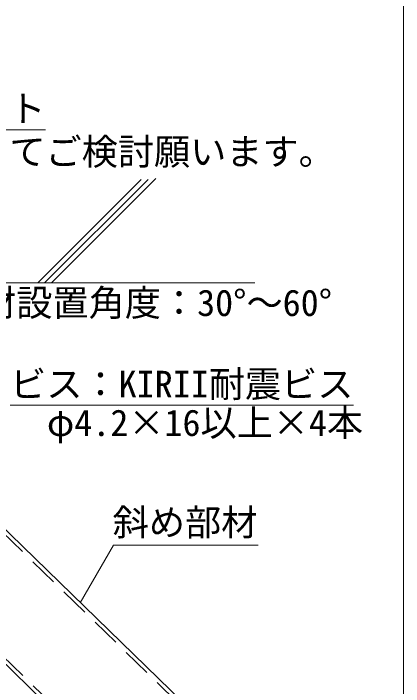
# Model space of a CAD drawing. Units: millimetres on the paper, with parts at other scales. Extents: x -195 to 195, y -140 to 138.
# Drawn here: x -17.81 to -1.62, y -27.74 to 0.2 of the extents above; entities that cross this region are included whole.
import ezdxf
from ezdxf.enums import TextEntityAlignment as Align

# ---------------------------------------------------------------- set-up
doc = ezdxf.new("R2010")
doc.units = ezdxf.units.MM
doc.linetypes.add('DASHED1', pattern=[1.8, 1.2, -0.6])
for name, color, linetype, lineweight in [('4-4_ブレース・補強材', 4, 'Continuous', 9), ('4-6_文字', 7, 'Continuous', 18), ('4-9_躯体他', 4, 'Continuous', 9), ('F-2_野縁受け', 3, 'Continuous', 18)]:
    doc.layers.add(name, color=color, linetype=linetype, lineweight=lineweight)
doc.styles.add('ＭＳ ゴシック', font='')
doc.styles.get('ＭＳ ゴシック').set_extended_font_data('MS Gothic')

msp = doc.modelspace()

# ---------------------------------------------------------------- linework, layer by layer
at = {"layer": '4-4_ブレース・補強材'}
for p, q in [((-23.342, -16.174), (-6.959, -32.098)), ((-26.13, -19.042), (-12.698, -32.098))]:
    msp.add_line(p, q, dxfattribs=at)
at = {"layer": '4-4_ブレース・補強材', "linetype": 'DASHED1'}
for p, q in [((-23.454, -16.288), (-7.189, -32.098)), ((-26.019, -18.927), (-12.468, -32.098))]:
    msp.add_line(p, q, dxfattribs=at)
at = {"layer": '4-6_文字'}
for p, q in [((-26.979, -4.627), (-16.479, -4.627)), ((-17.945, -16.067), (-3.695, -16.067)), ((-15.043, -24.271), (-13.657, -21.871)), ((-13.657, -21.871), (-7.657, -21.871))]:
    msp.add_line(p, q, dxfattribs=at)
at = {"layer": '4-9_躯体他'}
for p, q in [((-12.506, -6.696), (-16.799, -10.989)), ((-12.215, -6.688), (-16.516, -10.989)), ((-11.897, -6.653), (-16.233, -10.989)), ((-7.79, -10.989), (-41.625, -10.989))]:
    msp.add_line(p, q, dxfattribs=at)
at = {"layer": 'F-2_野縁受け'}
msp.add_line((-1.619, 43.537), (-1.619, -118.463), dxfattribs=at)

# ---------------------------------------------------------------- texts
at = {"layer": '4-6_文字', "style": 'ＭＳ ゴシック'}
for s, p in [('天井インサート', (-26.979, -4.627)), ('※設計者様にてご検討願います。', (-26.979, -6.416)), ('斜め部材設置角度：30°～60°', (-23.689, -12.692)), ('ビス：KIRII耐震ビス', (-17.945, -16.067)), ('\u3000φ4.2×16以上×4本', (-17.92, -17.673)), ('斜め部材', (-13.688, -21.808))]:
    msp.add_text(s, height=1.1, dxfattribs=at).set_placement(p, align=Align.BOTTOM_LEFT)

doc.saveas('drawing.dxf')
